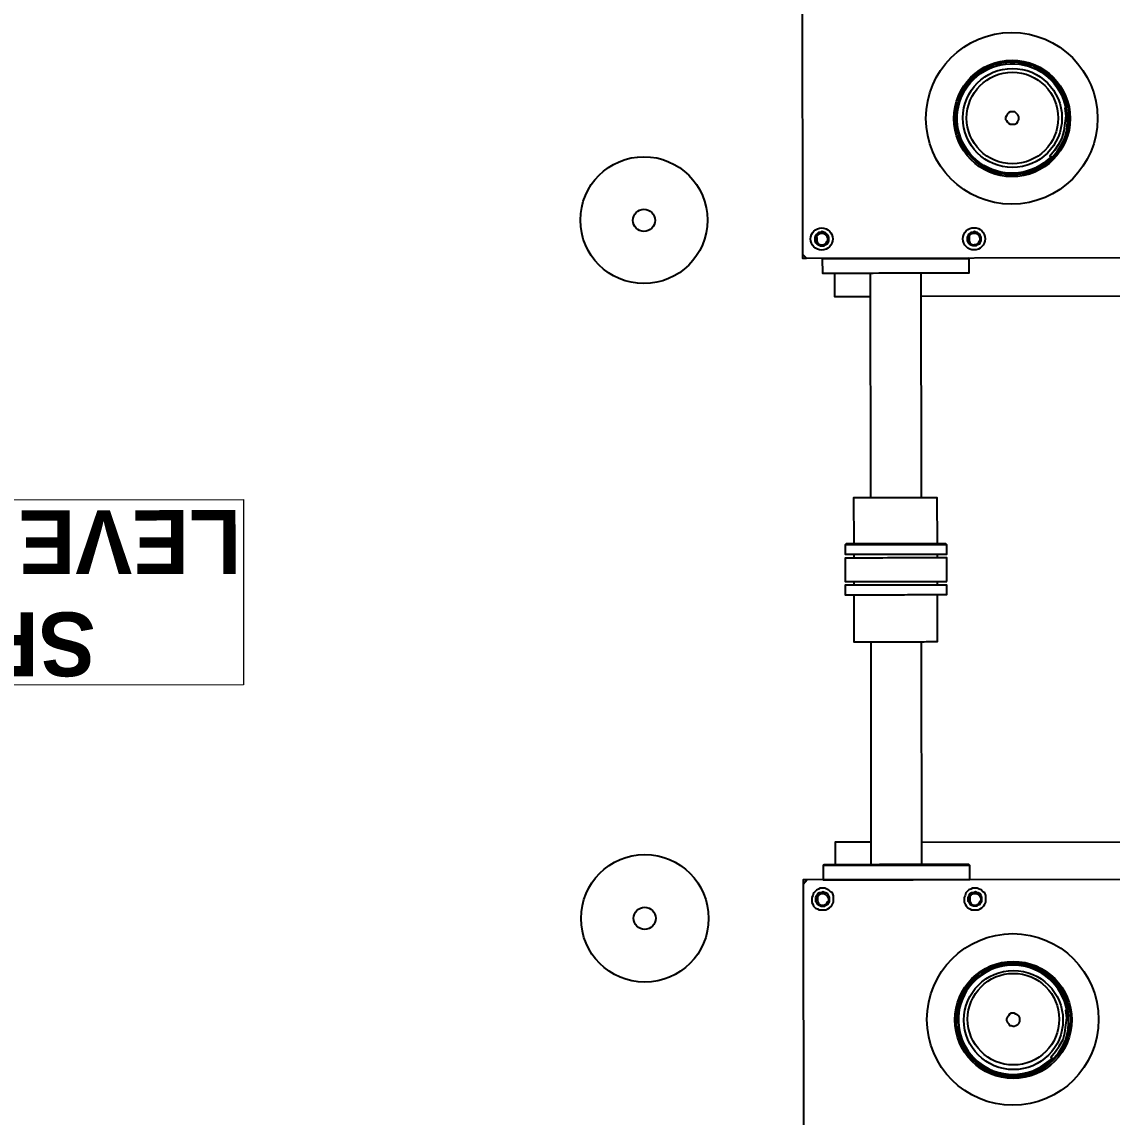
# Model space of a CAD drawing. Header units: feet. Extents: x -99009 to 3252343, y -11094690 to 9035152.
# Drawn here: x 2485957 to 2486816, y -1980633 to -1979770 of the extents above; entities that cross this region are included whole.
import ezdxf

# ---------------------------------------------------------------- set-up
doc = ezdxf.new("R2010")
doc.units = ezdxf.units.FT
doc.layers.add('1', color=1, linetype='Continuous')
doc.styles.add('PDF Century Gothic Bold', font='GOTHICB.TTF')

# ---------------------------------------------------------------- blocks, each defined once
blk = doc.blocks.new('lEVELLING mACHINE')
at = {"color": 200, "lineweight": 25, "transparency": 33554684}
for points in [[(14802.85, 6496.05), (14802.85, 6281.91), (14805.82, 6278.95), (15070.33, 6278.95), (15073.3, 6281.91), (15073.3, 6496.05), (15070.33, 6499.01), (14805.82, 6499.01), (14802.85, 6496.05), (14802.85, 6499.01), (14802.85, 6988.77), (14805.82, 6988.77), (14802.85, 6992.48), (14802.85, 7205.87), (14805.82, 7208.83), (14802.85, 7208.83), (14802.85, 7205.87)], [(14805.82, 6988.77), (15070.33, 6988.77), (15073.3, 6992.48), (15073.3, 7205.87), (15073.3, 7208.83), (15070.33, 7208.83)], [(14866.57, 7091.76), (14866.57, 7091.76)], [(14865.09, 7091.02), (14865.09, 7091.02)], [(14942.89, 6988.77), (14942.15, 6988.77), (14942.15, 6977.66), (14942.89, 6976.92), (14943.63, 6976.92), (14944.37, 6976.92), (14945.85, 6976.92), (14947.34, 6976.92), (14949.56, 6976.92), (14951.78, 6976.92), (14954, 6976.92), (14956.97, 6976.92), (14959.93, 6976.92), (14962.9, 6976.92), (14966.6, 6976.92), (14970.31, 6976.92), (14974.01, 6976.92), (14978.46, 6976.92), (14982.16, 6976.92), (14986.61, 6976.92), (14991.05, 6976.92), (14995.5, 6976.92), (14999.94, 6976.92), (15004.39, 6976.92), (15008.83, 6976.92), (15013.28, 6976.92), (15017.73, 6976.92), (15022.17, 6976.92), (15025.88, 6976.92), (15029.58, 6976.92), (15033.29, 6976.92), (15036.99, 6976.92), (15040.69, 6976.92), (15043.66, 6976.92), (15045.88, 6976.92), (15048.85, 6976.92), (15051.07, 6976.92), (15052.55, 6976.92), (15054.03, 6976.92), (15055.51, 6976.92), (15056.25, 6976.92), (15057, 6976.92), (15057.74, 6977.66), (15057.74, 6988.77), (15057, 6988.77)], [(15057.74, 6988.77), (15057, 6988.77), (15056.25, 6988.77), (15054.77, 6988.77), (15053.29, 6988.77), (15051.07, 6988.77), (15048.85, 6988.77), (15046.62, 6988.77), (15043.66, 6988.77), (15040.69, 6988.77), (15037.73, 6988.77), (15034.03, 6988.77), (15030.32, 6988.77), (15025.88, 6988.77), (15022.17, 6988.77), (15017.73, 6988.77), (15013.28, 6988.77), (15008.83, 6988.77), (15004.39, 6988.77), (14999.94, 6988.77), (14995.5, 6988.77), (14991.05, 6988.77), (14986.61, 6988.77), (14982.16, 6988.77), (14977.71, 6988.77), (14974.01, 6988.77), (14970.31, 6988.77), (14965.86, 6988.77), (14962.9, 6988.77), (14959.19, 6988.77), (14956.23, 6988.77), (14953.26, 6988.77), (14951.04, 6988.77), (14948.82, 6988.77), (14946.6, 6988.77), (14945.11, 6988.77), (14944.37, 6988.77), (14942.89, 6988.77), (14942.15, 6988.77)], [(15070.33, 6988.77), (15073.3, 6988.77), (15073.3, 6992.48)], [(14942.15, 6977.66), (14942.89, 6977.66), (14944.37, 6977.66), (14945.11, 6977.66), (14946.6, 6977.66), (14948.82, 6977.66), (14951.04, 6977.66), (14953.26, 6977.66), (14956.23, 6977.66), (14959.19, 6977.66), (14962.9, 6977.66), (14965.86, 6977.66), (14970.31, 6977.66), (14974.01, 6977.66), (14977.71, 6977.66), (14982.16, 6977.66), (14986.61, 6977.66), (14991.05, 6977.66), (14995.5, 6977.66), (14999.94, 6977.66), (15004.39, 6977.66), (15008.83, 6977.66), (15013.28, 6977.66), (15017.73, 6977.66), (15022.17, 6977.66), (15025.88, 6977.66), (15030.32, 6977.66), (15034.03, 6977.66), (15037.73, 6977.66), (15040.69, 6977.66), (15043.66, 6977.66), (15046.62, 6977.66), (15048.85, 6977.66), (15051.07, 6977.66), (15053.29, 6977.66), (15054.77, 6977.66), (15056.25, 6977.66), (15057, 6977.66), (15057.74, 6977.66)], [(14979.94, 6976.92), (14979.94, 6801.31)], [(15019.95, 6801.31), (15019.95, 6976.92)], [(15019.95, 6959.13), (15048.1, 6959.13), (15048.1, 6976.92)], [(14979.94, 6959.13), (14808.04, 6959.13), (14808.04, 6529.39), (14979.94, 6529.39)], [(15033.29, 6764.27), (15033.29, 6801.31), (15032.54, 6801.31), (15031.8, 6801.31), (15031.06, 6801.31), (15029.58, 6801.31), (15028.1, 6801.31), (15026.62, 6801.31), (15024.39, 6801.31), (15021.43, 6801.31), (15019.21, 6801.31), (15016.24, 6801.31), (15013.28, 6801.31), (15010.32, 6801.31), (15006.61, 6801.31), (15003.65, 6801.31), (14999.94, 6801.31), (14996.98, 6801.31), (14993.27, 6801.31), (14990.31, 6801.31), (14986.61, 6801.31), (14983.64, 6801.31), (14980.68, 6801.31), (14978.46, 6801.31), (14976.23, 6801.31), (14974.01, 6801.31), (14971.79, 6801.31), (14970.31, 6801.31), (14968.82, 6801.31), (14968.08, 6801.31), (14967.34, 6801.31)], [(15033.29, 6801.31), (15032.54, 6801.31), (15031.06, 6801.31), (15030.32, 6801.31), (15028.84, 6801.31), (15026.62, 6801.31), (15024.39, 6801.31), (15022.17, 6801.31), (15019.21, 6801.31), (15016.24, 6801.31), (15013.28, 6801.31), (15010.32, 6801.31), (15006.61, 6801.31), (15003.65, 6801.31), (14999.94, 6801.31), (14996.24, 6801.31), (14993.27, 6801.31), (14989.57, 6801.31), (14986.61, 6801.31), (14983.64, 6801.31), (14980.68, 6801.31), (14977.71, 6801.31), (14975.49, 6801.31), (14973.27, 6801.31), (14971.79, 6801.31), (14969.56, 6801.31), (14968.82, 6801.31), (14968.08, 6801.31), (14967.34, 6801.31), (14967.34, 6764.27)], [(14967.34, 6801.31), (14967.34, 6801.31)], [(15039.95, 6764.27), (15039.21, 6764.27), (15037.73, 6764.27), (15036.25, 6764.27), (15034.77, 6764.27), (15032.54, 6764.27), (15030.32, 6764.27), (15028.1, 6764.27), (15025.14, 6764.27), (15022.17, 6764.27), (15019.21, 6764.27), (15015.5, 6764.27), (15011.8, 6764.27), (15008.09, 6764.27), (15004.39, 6764.27), (15000.68, 6764.27), (14996.98, 6764.27), (14993.27, 6764.27), (14989.57, 6764.27), (14986.61, 6764.27), (14982.9, 6764.27), (14979.2, 6764.27), (14976.23, 6764.27), (14973.27, 6764.27), (14971.05, 6764.27), (14968.08, 6764.27), (14965.86, 6764.27), (14964.38, 6764.27), (14962.9, 6764.27), (14961.41, 6764.27), (14960.67, 6764.27), (14959.93, 6764.27)], [(14959.93, 6756.86), (14960.67, 6756.86), (14961.41, 6756.86), (14962.9, 6756.86), (14964.38, 6756.86), (14965.86, 6756.86), (14968.08, 6756.86), (14971.05, 6756.86), (14973.27, 6756.86), (14976.23, 6756.86), (14979.2, 6756.86), (14982.9, 6756.86), (14986.61, 6756.86), (14989.57, 6756.86), (14993.27, 6756.86), (14996.98, 6756.86), (15000.68, 6756.86), (15004.39, 6756.86), (15008.09, 6756.86), (15011.8, 6756.86), (15015.5, 6756.86), (15019.21, 6756.86), (15022.17, 6756.86), (15025.14, 6756.86), (15028.1, 6756.86), (15030.32, 6756.86), (15032.54, 6756.86), (15034.77, 6756.86), (15036.25, 6756.86), (15037.73, 6756.86), (15039.21, 6756.86), (15039.95, 6756.86)], [(14967.34, 6756.86), (14967.34, 6753.89)], [(15033.29, 6753.89), (15033.29, 6756.86)], [(14967.34, 6735.37), (14967.34, 6732.41)], [(15033.29, 6732.41), (15033.29, 6735.37)], [(14959.93, 6725), (14960.67, 6725), (14961.41, 6725), (14962.16, 6725), (14963.64, 6725), (14965.12, 6725), (14967.34, 6725), (14969.56, 6725), (14971.79, 6725), (14974.75, 6725), (14977.71, 6725), (14981.42, 6725), (14984.38, 6725), (14988.09, 6725), (14991.79, 6725), (14995.5, 6725), (14999.2, 6725), (15002.91, 6725), (15006.61, 6725), (15010.32, 6725), (15014.02, 6725), (15016.98, 6725), (15020.69, 6725), (15023.65, 6725), (15026.62, 6725), (15029.58, 6725), (15031.8, 6725), (15034.03, 6725), (15035.51, 6725), (15036.99, 6725), (15038.47, 6725), (15039.21, 6725), (15039.95, 6725)], [(14967.34, 6687.95), (14968.08, 6687.95), (14968.82, 6687.95), (14970.31, 6687.95), (14971.79, 6687.95), (14974.01, 6687.95), (14976.23, 6687.95), (14978.46, 6687.95), (14980.68, 6687.95), (14983.64, 6687.95), (14986.61, 6687.95), (14990.31, 6687.95), (14993.27, 6687.95), (14996.98, 6687.95), (14999.94, 6687.95), (15003.65, 6687.95), (15006.61, 6687.95), (15010.32, 6687.95), (15013.28, 6687.95), (15016.24, 6687.95), (15019.21, 6687.95), (15021.43, 6687.95), (15024.39, 6687.95), (15026.62, 6687.95), (15028.1, 6687.95), (15029.58, 6687.95), (15031.06, 6687.95), (15031.8, 6687.95), (15032.54, 6687.95), (15033.29, 6687.95), (15033.29, 6724.26)], [(14967.34, 6724.26), (14967.34, 6687.95), (14968.08, 6687.95), (14968.82, 6687.95), (14969.56, 6687.95), (14971.79, 6687.95), (14973.27, 6687.95), (14975.49, 6687.95), (14977.71, 6687.95), (14980.68, 6687.95), (14983.64, 6687.95), (14986.61, 6687.95), (14989.57, 6687.95), (14993.27, 6687.95), (14996.24, 6687.95), (14999.94, 6687.95), (15003.65, 6687.95), (15006.61, 6687.95), (15010.32, 6687.95), (15013.28, 6687.95), (15016.24, 6687.95), (15019.21, 6687.95), (15022.17, 6687.95), (15024.39, 6687.95), (15026.62, 6687.95), (15028.84, 6687.95), (15030.32, 6687.95), (15031.06, 6687.95), (15032.54, 6687.95), (15033.29, 6687.95)], [(14967.34, 6687.95), (14967.34, 6687.95)], [(14979.94, 6687.95), (14979.94, 6510.87)], [(15019.95, 6510.87), (15019.95, 6687.95)], [(15048.1, 6510.87), (15048.1, 6529.39), (15019.95, 6529.39)], [(15057, 6499.01), (15057.74, 6499.75), (15057.74, 6510.87), (15057, 6510.87), (15056.25, 6510.87), (15055.51, 6510.87), (15054.03, 6510.87), (15052.55, 6510.87), (15051.07, 6510.87), (15048.85, 6510.87), (15045.88, 6510.87), (15043.66, 6510.87), (15040.69, 6510.87), (15036.99, 6510.87), (15033.29, 6510.87), (15029.58, 6510.87), (15025.88, 6510.87), (15022.17, 6510.87), (15017.73, 6510.87), (15013.28, 6510.87), (15008.83, 6510.87), (15004.39, 6510.87), (14999.94, 6510.87), (14995.5, 6510.87), (14991.05, 6510.87), (14986.61, 6510.87), (14982.16, 6510.87), (14978.46, 6510.87), (14974.01, 6510.87), (14970.31, 6510.87), (14966.6, 6510.87), (14962.9, 6510.87), (14959.93, 6510.87), (14956.97, 6510.87), (14954, 6510.87), (14951.78, 6510.87), (14949.56, 6510.87), (14947.34, 6510.87), (14945.85, 6510.87), (14944.37, 6510.87), (14943.63, 6510.87), (14942.89, 6510.87), (14942.15, 6510.87), (14942.15, 6499.75), (14942.89, 6499.01)], [(15057.74, 6510.87), (15057, 6510.87), (15056.25, 6510.87), (15054.77, 6510.87), (15053.29, 6510.87), (15051.07, 6510.87), (15048.85, 6510.87), (15046.62, 6510.87), (15043.66, 6510.87), (15040.69, 6510.87), (15037.73, 6510.87), (15034.03, 6510.87), (15030.32, 6510.87), (15025.88, 6510.87), (15022.17, 6510.87), (15017.73, 6510.87), (15013.28, 6510.87), (15008.83, 6510.87), (15004.39, 6510.87), (14999.94, 6510.87), (14995.5, 6510.87), (14991.05, 6510.87), (14986.61, 6510.87), (14982.16, 6510.87), (14977.71, 6510.87), (14974.01, 6510.87), (14970.31, 6510.87), (14965.86, 6510.87), (14962.9, 6510.87), (14959.19, 6510.87), (14956.23, 6510.87), (14953.26, 6510.87), (14951.04, 6510.87), (14948.82, 6510.87), (14946.6, 6510.87), (14945.11, 6510.87), (14944.37, 6510.87), (14942.89, 6510.87), (14942.15, 6510.87)], [(14942.15, 6499.75), (14942.89, 6499.75), (14944.37, 6499.75), (14945.11, 6499.75), (14946.6, 6499.75), (14948.82, 6499.75), (14951.04, 6499.75), (14953.26, 6499.75), (14956.23, 6499.75), (14959.19, 6499.75), (14962.9, 6499.75), (14965.86, 6499.75), (14970.31, 6499.75), (14974.01, 6499.75), (14977.71, 6499.75), (14982.16, 6499.75), (14986.61, 6499.75), (14991.05, 6499.75), (14995.5, 6499.75), (14999.94, 6499.75), (15004.39, 6499.75), (15008.83, 6499.75), (15013.28, 6499.75), (15017.73, 6499.75), (15022.17, 6499.75), (15025.88, 6499.75), (15030.32, 6499.75), (15034.03, 6499.75), (15037.73, 6499.75), (15040.69, 6499.75), (15043.66, 6499.75), (15046.62, 6499.75), (15048.85, 6499.75), (15051.07, 6499.75), (15053.29, 6499.75), (15054.77, 6499.75), (15056.25, 6499.75), (15057, 6499.75), (15057.74, 6499.75)], [(15073.3, 6496.05), (15073.3, 6499.01), (15070.33, 6499.01)], [(14865.09, 6381.2), (14865.09, 6381.2)], [(14866.57, 6381.2), (14866.57, 6381.2)], [(14872.5, 6364.9), (14872.5, 6364.9)]]:
    blk.add_lwpolyline(points, dxfattribs=at)
for points in [[(14865.09, 7091.02), (14865.09, 7090.28), (14866.57, 7084.35), (14868.8, 7078.43), (14872.5, 7073.24), (14876.21, 7068.79), (14881.39, 7064.35), (14886.58, 7060.64), (14891.77, 7058.42), (14897.69, 7056.2), (14904.36, 7055.46), (14910.29, 7055.46), (14916.22, 7056.2), (14922.14, 7057.68), (14928.07, 7059.9), (14933.26, 7063.61), (14938.45, 7067.31), (14942.15, 7071.76), (14945.85, 7076.94), (14948.82, 7082.87), (14951.04, 7088.06), (14951.78, 7094.73), (14951.78, 7100.65), (14951.04, 7107.32), (14949.56, 7113.25), (14947.34, 7118.44), (14944.37, 7124.36), (14940.67, 7128.81), (14935.48, 7133.26), (14931.04, 7136.96), (14925.11, 7139.92), (14919.18, 7141.41), (14913.25, 7142.89), (14907.33, 7142.89), (14900.66, 7142.89), (14894.73, 7141.41), (14888.8, 7138.44), (14883.62, 7135.48), (14878.43, 7131.77), (14876.95, 7130.29), (14872.5, 7125.85), (14869.54, 7120.66), (14866.57, 7114.73), (14865.09, 7108.8), (14864.35, 7102.88), (14864.35, 7096.21)], [(14865.09, 7091.02), (14865.09, 7090.28), (14866.57, 7084.35), (14869.54, 7078.43), (14872.5, 7073.24), (14876.21, 7068.79), (14881.39, 7064.35), (14886.58, 7060.64), (14891.77, 7058.42), (14897.69, 7056.2), (14904.36, 7055.46), (14910.29, 7055.46), (14916.22, 7056.2), (14922.14, 7057.68), (14928.07, 7059.9), (14933.26, 7063.61), (14938.45, 7067.31), (14942.15, 7071.76), (14945.85, 7076.94), (14948.82, 7082.87), (14951.04, 7088.8), (14951.78, 7094.73), (14951.78, 7100.65), (14951.04, 7107.32), (14949.56, 7113.25), (14947.34, 7119.18), (14944.37, 7124.36), (14940.67, 7128.81), (14935.48, 7133.26), (14931.04, 7136.96), (14925.11, 7139.92), (14919.18, 7141.41), (14913.25, 7142.89), (14906.58, 7142.89), (14900.66, 7142.89), (14894.73, 7141.41), (14888.8, 7138.44), (14883.62, 7135.48), (14878.43, 7131.77), (14876.95, 7130.29), (14872.5, 7125.85), (14869.54, 7120.66), (14866.57, 7114.73), (14865.09, 7108.8), (14864.35, 7102.88), (14864.35, 7096.21)], [(14902.88, 7099.17), (14902.88, 7097.69), (14903.62, 7096.21), (14904.36, 7095.47), (14905.84, 7094.73), (14907.33, 7093.99), (14908.07, 7093.99), (14909.55, 7093.99), (14911.03, 7094.73), (14911.77, 7096.21), (14912.51, 7096.95), (14913.25, 7098.43), (14913.25, 7099.91), (14912.51, 7101.4), (14911.77, 7102.14), (14911.03, 7103.62), (14909.55, 7103.62), (14908.07, 7104.36), (14907.33, 7104.36), (14905.84, 7103.62), (14904.36, 7102.88), (14903.62, 7102.14), (14902.88, 7100.65)], [(14937.7, 6995.44), (14939.93, 6995.44), (14941.41, 6996.18), (14942.89, 6996.92), (14944.37, 6998.4), (14945.11, 6999.15), (14945.85, 7001.37), (14946.6, 7002.85), (14946.6, 7004.33), (14946.6, 7006.55), (14945.85, 7008.04), (14945.11, 7009.52), (14943.63, 7011), (14942.15, 7011.74), (14940.67, 7012.48), (14939.19, 7012.48), (14936.96, 7012.48), (14935.48, 7012.48), (14934, 7011.74), (14932.52, 7011), (14931.04, 7009.52), (14930.29, 7008.04), (14929.55, 7006.55), (14929.55, 7004.33), (14929.55, 7002.85), (14929.55, 7001.37), (14930.29, 6999.15), (14931.78, 6998.4), (14933.26, 6996.92), (14934.74, 6996.18), (14936.22, 6995.44)], [(14937.7, 6998.4), (14939.19, 6999.15), (14940.67, 6999.15), (14942.15, 6999.89), (14942.89, 7001.37), (14943.63, 7002.85), (14943.63, 7004.33), (14943.63, 7005.81), (14942.89, 7006.55), (14942.15, 7008.04), (14940.67, 7008.78), (14939.19, 7009.52), (14937.7, 7009.52), (14936.22, 7009.52), (14935.48, 7008.78), (14934, 7008.04), (14933.26, 7006.55), (14932.52, 7005.81), (14932.52, 7004.33), (14932.52, 7002.85), (14933.26, 7001.37), (14934, 6999.89), (14935.48, 6999.15), (14936.22, 6999.15)], [(14937.7, 7008.78), (14936.96, 7008.78), (14935.48, 7008.04), (14934.74, 7007.3), (14934, 7005.81), (14933.26, 7005.07), (14933.26, 7003.59), (14934, 7002.11), (14934.74, 7001.37), (14935.48, 7000.63), (14936.96, 6999.89), (14937.7, 6999.89), (14939.19, 6999.89), (14940.67, 7000.63), (14941.41, 7001.37), (14942.15, 7002.11), (14942.15, 7003.59), (14942.15, 7005.07), (14942.15, 7005.81), (14941.41, 7007.3), (14940.67, 7008.04), (14939.19, 7008.78)], [(15057.74, 6995.44), (15059.96, 6995.44), (15061.44, 6996.18), (15062.92, 6996.92), (15064.41, 6998.4), (15065.15, 6999.15), (15065.89, 7001.37), (15066.63, 7002.85), (15066.63, 7004.33), (15066.63, 7006.55), (15065.89, 7008.04), (15065.15, 7009.52), (15063.66, 7011), (15062.18, 7011.74), (15060.7, 7012.48), (15059.22, 7012.48), (15057, 7012.48), (15055.51, 7012.48), (15054.03, 7011.74), (15052.55, 7011), (15051.07, 7009.52), (15050.33, 7008.04), (15049.59, 7006.55), (15049.59, 7004.33), (15049.59, 7002.85), (15049.59, 7001.37), (15050.33, 6999.15), (15051.81, 6998.4), (15053.29, 6996.92), (15054.77, 6996.18), (15056.25, 6995.44)], [(15057.74, 6998.4), (15059.22, 6999.15), (15060.7, 6999.15), (15062.18, 6999.89), (15062.92, 7001.37), (15063.66, 7002.85), (15063.66, 7004.33), (15063.66, 7005.81), (15062.92, 7006.55), (15062.18, 7008.04), (15060.7, 7008.78), (15059.22, 7009.52), (15057.74, 7009.52), (15056.25, 7009.52), (15055.51, 7008.78), (15054.03, 7008.04), (15053.29, 7006.55), (15052.55, 7005.81), (15052.55, 7004.33), (15052.55, 7002.85), (15053.29, 7001.37), (15054.03, 6999.89), (15055.51, 6999.15), (15056.25, 6999.15)], [(15057.74, 7008.78), (15057, 7008.78), (15055.51, 7008.04), (15054.77, 7007.3), (15054.03, 7005.81), (15053.29, 7005.07), (15053.29, 7003.59), (15054.03, 7002.11), (15054.77, 7001.37), (15055.51, 7000.63), (15057, 6999.89), (15057.74, 6999.89), (15059.22, 6999.89), (15060.7, 7000.63), (15061.44, 7001.37), (15062.18, 7002.11), (15062.18, 7003.59), (15062.18, 7005.07), (15062.18, 7005.81), (15061.44, 7007.3), (15060.7, 7008.04), (15059.22, 7008.78)], [(15039.21, 6764.27), (15038.47, 6764.27), (15037.73, 6764.27), (15036.99, 6764.27), (15035.51, 6764.27), (15033.29, 6764.27), (15031.06, 6764.27), (15028.84, 6764.27), (15025.88, 6764.27), (15022.91, 6764.27), (15019.95, 6764.27), (15016.24, 6764.27), (15013.28, 6764.27), (15009.58, 6764.27), (15005.87, 6764.27), (15002.17, 6764.27), (14998.46, 6764.27), (14994.76, 6764.27), (14991.05, 6764.27), (14987.35, 6764.27), (14983.64, 6764.27), (14979.94, 6764.27), (14976.97, 6764.27), (14974.01, 6764.27), (14971.79, 6764.27), (14968.82, 6764.27), (14966.6, 6764.27), (14965.12, 6764.27), (14963.64, 6764.27), (14962.16, 6764.27), (14961.41, 6764.27), (14960.67, 6764.27), (14959.93, 6764.27), (14959.93, 6756.86), (14960.67, 6756.86), (14961.41, 6756.86), (14962.16, 6756.86), (14963.64, 6756.86), (14965.12, 6756.86), (14966.6, 6756.86), (14968.82, 6756.86), (14971.79, 6756.86), (14974.01, 6756.86), (14976.97, 6756.86), (14979.94, 6756.86), (14983.64, 6756.86), (14987.35, 6756.86), (14991.05, 6756.86), (14994.76, 6756.86), (14998.46, 6756.86), (15002.17, 6756.86), (15005.87, 6756.86), (15009.58, 6756.86), (15013.28, 6756.86), (15016.24, 6756.86), (15019.95, 6756.86), (15022.91, 6756.86), (15025.88, 6756.86), (15028.84, 6756.86), (15031.06, 6756.86), (15033.29, 6756.86), (15035.51, 6756.86), (15036.99, 6756.86), (15037.73, 6756.86), (15038.47, 6756.86), (15039.21, 6756.86), (15039.95, 6756.86), (15039.95, 6764.27)], [(14959.93, 6753.89), (14959.93, 6735.37), (14960.67, 6735.37), (14961.41, 6735.37), (14962.16, 6735.37), (14963.64, 6735.37), (14965.12, 6735.37), (14967.34, 6735.37), (14969.56, 6735.37), (14971.79, 6735.37), (14974.75, 6735.37), (14977.71, 6735.37), (14981.42, 6735.37), (14984.38, 6735.37), (14988.09, 6735.37), (14991.79, 6735.37), (14995.5, 6735.37), (14999.2, 6735.37), (15002.91, 6735.37), (15006.61, 6735.37), (15010.32, 6735.37), (15014.02, 6735.37), (15016.98, 6735.37), (15020.69, 6735.37), (15023.65, 6735.37), (15026.62, 6735.37), (15029.58, 6735.37), (15031.8, 6735.37), (15034.03, 6735.37), (15035.51, 6735.37), (15036.99, 6735.37), (15038.47, 6735.37), (15039.21, 6735.37), (15039.95, 6735.37), (15039.95, 6753.89), (15039.21, 6753.89), (15038.47, 6753.89), (15036.99, 6753.89), (15035.51, 6753.89), (15034.03, 6753.89), (15031.8, 6753.89), (15029.58, 6753.89), (15026.62, 6753.89), (15023.65, 6753.89), (15020.69, 6753.89), (15016.98, 6753.89), (15014.02, 6753.89), (15010.32, 6753.89), (15006.61, 6753.89), (15002.91, 6753.89), (14999.2, 6753.89), (14995.5, 6753.89), (14991.79, 6753.89), (14988.09, 6753.89), (14984.38, 6753.89), (14981.42, 6753.89), (14977.71, 6753.89), (14974.75, 6753.89), (14971.79, 6753.89), (14969.56, 6753.89), (14967.34, 6753.89), (14965.12, 6753.89), (14963.64, 6753.89), (14962.16, 6753.89), (14961.41, 6753.89), (14960.67, 6753.89)], [(14960.67, 6724.26), (14961.41, 6724.26), (14962.16, 6724.26), (14963.64, 6724.26), (14965.12, 6724.26), (14966.6, 6724.26), (14968.82, 6724.26), (14971.79, 6724.26), (14974.01, 6724.26), (14976.97, 6724.26), (14979.94, 6724.26), (14983.64, 6724.26), (14987.35, 6724.26), (14991.05, 6724.26), (14994.76, 6724.26), (14998.46, 6724.26), (15002.17, 6724.26), (15005.87, 6724.26), (15009.58, 6724.26), (15013.28, 6724.26), (15016.24, 6724.26), (15019.95, 6724.26), (15022.91, 6724.26), (15025.88, 6724.26), (15028.84, 6724.26), (15031.06, 6724.26), (15033.29, 6724.26), (15035.51, 6724.26), (15036.99, 6724.26), (15037.73, 6724.26), (15038.47, 6724.26), (15039.21, 6724.26), (15039.95, 6725), (15039.95, 6732.41), (15039.21, 6732.41), (15038.47, 6732.41), (15036.99, 6732.41), (15035.51, 6732.41), (15034.03, 6732.41), (15031.8, 6732.41), (15029.58, 6732.41), (15026.62, 6732.41), (15023.65, 6732.41), (15020.69, 6732.41), (15016.98, 6732.41), (15014.02, 6732.41), (15010.32, 6732.41), (15006.61, 6732.41), (15002.91, 6732.41), (14999.2, 6732.41), (14995.5, 6732.41), (14991.79, 6732.41), (14988.09, 6732.41), (14984.38, 6732.41), (14981.42, 6732.41), (14977.71, 6732.41), (14974.75, 6732.41), (14971.79, 6732.41), (14969.56, 6732.41), (14967.34, 6732.41), (14965.12, 6732.41), (14963.64, 6732.41), (14962.16, 6732.41), (14961.41, 6732.41), (14960.67, 6732.41), (14959.93, 6732.41), (14959.93, 6725)], [(14937.7, 6478.26), (14939.19, 6479), (14940.67, 6479), (14942.15, 6480.49), (14942.89, 6481.23), (14943.63, 6482.71), (14943.63, 6484.19), (14943.63, 6485.67), (14942.89, 6487.16), (14942.15, 6487.9), (14940.67, 6488.64), (14939.19, 6489.38), (14937.7, 6489.38), (14936.22, 6489.38), (14935.48, 6488.64), (14934, 6487.9), (14933.26, 6487.16), (14932.52, 6485.67), (14932.52, 6484.19), (14932.52, 6482.71), (14933.26, 6481.23), (14934, 6480.49), (14935.48, 6479), (14936.22, 6479)], [(14937.7, 6488.64), (14936.96, 6488.64), (14935.48, 6487.9), (14934.74, 6487.16), (14934, 6485.67), (14933.26, 6484.93), (14933.26, 6483.45), (14934, 6481.97), (14934.74, 6481.23), (14935.48, 6480.49), (14936.96, 6479.75), (14937.7, 6479.75), (14939.19, 6479.75), (14940.67, 6480.49), (14941.41, 6481.23), (14942.15, 6481.97), (14942.15, 6483.45), (14942.15, 6484.93), (14942.15, 6485.67), (14941.41, 6487.16), (14940.67, 6487.9), (14939.19, 6488.64)], [(15057.74, 6478.26), (15059.22, 6479), (15060.7, 6479), (15062.18, 6480.49), (15062.92, 6481.23), (15063.66, 6482.71), (15063.66, 6484.19), (15063.66, 6485.67), (15062.92, 6487.16), (15062.18, 6487.9), (15060.7, 6488.64), (15059.22, 6489.38), (15057.74, 6489.38), (15056.25, 6489.38), (15055.51, 6488.64), (15054.03, 6487.9), (15053.29, 6487.16), (15052.55, 6485.67), (15052.55, 6484.19), (15052.55, 6482.71), (15053.29, 6481.23), (15054.03, 6480.49), (15055.51, 6479), (15056.25, 6479)], [(15057.74, 6488.64), (15057, 6488.64), (15055.51, 6487.9), (15054.77, 6487.16), (15054.03, 6485.67), (15053.29, 6484.93), (15053.29, 6483.45), (15054.03, 6481.97), (15054.77, 6481.23), (15055.51, 6480.49), (15057, 6479.75), (15057.74, 6479.75), (15059.22, 6479.75), (15060.7, 6480.49), (15061.44, 6481.23), (15062.18, 6481.97), (15062.18, 6483.45), (15062.18, 6484.93), (15062.18, 6485.67), (15061.44, 6487.16), (15060.7, 6487.9), (15059.22, 6488.64)], [(14865.09, 6381.2), (14865.09, 6380.46), (14866.57, 6373.79), (14868.8, 6368.6), (14872.5, 6363.42), (14876.21, 6358.23), (14881.39, 6354.53), (14886.58, 6350.82), (14891.77, 6347.86), (14897.69, 6346.38), (14904.36, 6344.89), (14910.29, 6344.89), (14916.22, 6345.64), (14922.14, 6347.12), (14928.07, 6350.08), (14933.26, 6353.04), (14938.45, 6356.75), (14942.15, 6361.94), (14945.85, 6367.12), (14948.82, 6372.31), (14951.04, 6378.24), (14951.78, 6384.16), (14951.78, 6390.83), (14951.04, 6396.76), (14949.56, 6402.69), (14947.34, 6408.62), (14944.37, 6413.8), (14940.67, 6418.99), (14935.48, 6423.43), (14931.04, 6426.4), (14925.11, 6429.36), (14919.18, 6431.58), (14913.25, 6433.07), (14907.33, 6433.07), (14900.66, 6432.33), (14894.73, 6430.84), (14888.8, 6428.62), (14883.62, 6425.66), (14878.43, 6421.95), (14876.95, 6420.47), (14872.5, 6415.28), (14869.54, 6410.1), (14866.57, 6404.91), (14865.09, 6398.98), (14864.35, 6392.31), (14864.35, 6386.39)], [(14865.09, 6381.2), (14865.09, 6379.72), (14866.57, 6373.79), (14869.54, 6368.6), (14872.5, 6363.42), (14876.21, 6358.23), (14881.39, 6354.53), (14886.58, 6350.82), (14891.77, 6347.86), (14897.69, 6346.38), (14904.36, 6344.89), (14910.29, 6344.89), (14916.22, 6345.64), (14922.14, 6347.12), (14928.07, 6350.08), (14933.26, 6353.04), (14938.45, 6357.49), (14942.15, 6361.94), (14945.85, 6367.12), (14948.82, 6372.31), (14951.04, 6378.24), (14951.78, 6384.16), (14951.78, 6390.83), (14951.04, 6396.76), (14949.56, 6402.69), (14947.34, 6408.62), (14944.37, 6413.8), (14940.67, 6418.99), (14935.48, 6423.43), (14931.04, 6426.4), (14925.11, 6429.36), (14919.18, 6431.58), (14913.25, 6433.07), (14906.58, 6433.07), (14900.66, 6432.33), (14894.73, 6430.84), (14888.8, 6428.62), (14883.62, 6425.66), (14878.43, 6421.95), (14876.95, 6420.47), (14872.5, 6415.28), (14869.54, 6410.1), (14866.57, 6404.91), (14865.09, 6398.24), (14864.35, 6392.31), (14864.35, 6386.39)], [(14902.88, 6389.35), (14902.88, 6387.87), (14903.62, 6386.39), (14904.36, 6385.65), (14905.84, 6384.16), (14907.33, 6384.16), (14908.07, 6384.16), (14909.55, 6384.16), (14911.03, 6384.91), (14911.77, 6385.65), (14912.51, 6387.13), (14913.25, 6388.61), (14913.25, 6390.09), (14912.51, 6390.83), (14911.77, 6392.31), (14911.03, 6393.06), (14909.55, 6393.8), (14908.07, 6393.8), (14907.33, 6393.8), (14905.84, 6393.8), (14904.36, 6393.06), (14903.62, 6391.57), (14902.88, 6390.09)], [(14865.09, 6381.2), (14866.57, 6381.2), (14865.83, 6381.2)]]:
    blk.add_lwpolyline(points, close=True, dxfattribs=at)
for points in [[(14865.83, 7091.02), (14865.09, 7091.02), (14866.57, 7091.76), (14865.83, 7091.76, 4.10214), (14877.69, 7129.55), (14877.69, 7128.81), (14878.43, 7128.81), (14874.72, 7124.36), (14871.76, 7119.92), (14868.8, 7114.73), (14867.31, 7109.55), (14866.57, 7103.62), (14865.83, 7097.69), (14866.57, 7091.76)], [(14866.57, 6381.2), (14865.83, 6387.13), (14866.57, 6393.06), (14867.31, 6398.98), (14868.8, 6404.91), (14871.76, 6410.1), (14874.72, 6414.54), (14878.43, 6418.99), (14877.69, 6418.99), (14877.69, 6419.73, -4.033178), (14865.83, 6381.2)]]:
    blk.add_lwpolyline(points, format="xyb", dxfattribs=at)
at = {"color": 200, "lineweight": 18, "transparency": 33554684}
blk.add_lwpolyline([(15514.16, 6688.69), (15514.16, 6834.66), (16083.94, 6834.66), (16083.94, 6688.69)], close=True, dxfattribs=at)
at = {"color": 200, "lineweight": 25, "transparency": 33554684}
for centre, radius in [((14908.36, 7098.99), 67.6), ((14907.93, 7099.32), 46.09), ((14908.04, 7099.02), 45.04), ((14907.82, 7099.44), 39.02), ((14907.84, 7098.76), 36.08), ((15198.18, 7019.02), 50.26), ((15198.26, 7018.98), 8.74), ((15198.3, 6469.03), 49.99), ((14938.19, 6484.02), 8.74), ((15058.22, 6484.02), 8.74), ((15198.26, 6469.2), 8.74), ((14908.36, 6389.17), 67.6), ((14908.13, 6389.26), 45.84), ((14907.84, 6388.94), 44.79), ((14907.82, 6388.88), 39.02), ((14907.84, 6388.94), 36.08)]:
    blk.add_circle(centre, radius, dxfattribs=at)
at = {"color": 200, "transparency": 33554684, "attachment_point": 7, "style": 'PDF Century Gothic Bold'}
for s, insert, char_height in [('SPROCKET', (15630.68, 6776.79), 50.286), ('LEVELLER M/C - 1', (15515.86, 6695.58), 50.2855)]:
    blk.add_mtext(s, dxfattribs=dict(at, insert=insert, char_height=char_height))
blk = doc.blocks.new('A$Cac12730c')
blk.add_blockref('lEVELLING mACHINE', (-11218.13, -5688.95))

msp = doc.modelspace()

# ---------------------------------------------------------------- linework, layer by layer
at = {"layer": '1'}
msp.add_arc((2520410.24778, -1978395.99612), 100000, 84.1346387202, 194.3871675539, dxfattribs=at)

# ---------------------------------------------------------------- block references
at = {"transparency": 33554684, "rotation": 180.0650517140762}
msp.add_blockref('A$Cac12730c', (2490426.6334, -1979141.86212), dxfattribs=at)

doc.saveas('drawing.dxf')
